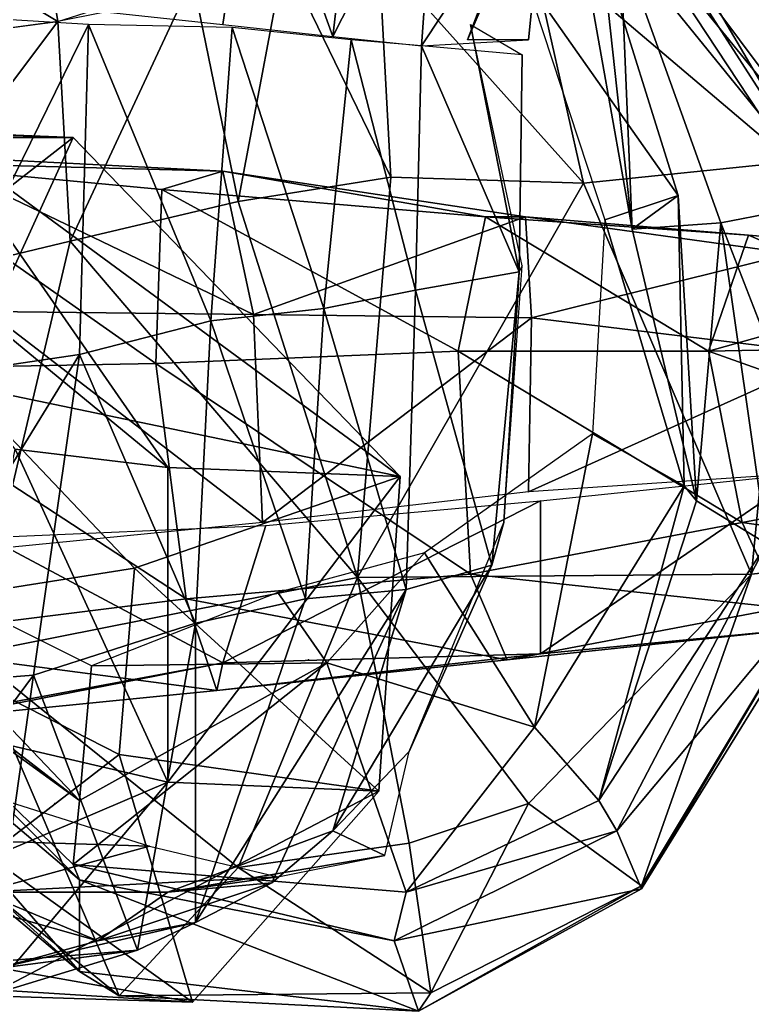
# Model space of a CAD drawing. Extents: x 4.9 to 9.1, y -6.1 to 13.5.
# Drawn here: x 7.68 to 8.079, y 6.852 to 7.393 of the extents above; entities that cross this region are included whole.
import ezdxf

# ---------------------------------------------------------------- set-up
doc = ezdxf.new("R2010")
doc.units = 0
doc.layers.get('0').update_dxf_attribs({"linetype": 'CONTINUOUS'})

msp = doc.modelspace()

# ---------------------------------------------------------------- linework, layer by layer
at = {"color": 0}
for p in [(7.75572, 7.19189, -2.59333), (7.75572, 7.19189, -2.59167), (7.83739, 7.04356, -1.93167), (7.69906, 6.96522, -2.80333)]:
    msp.add_point(p, dxfattribs=at)
for points in [[(7.96739, 7.48189, -1.65167), (7.92406, 7.38189, -1.77833), (7.97239, 7.50856, -1.76167)], [(7.54739, 7.48356, -2.805), (7.68239, 7.50522, -2.88), (7.70072, 7.39189, -2.82)], [(7.77572, 7.40689, -2.83333), (7.70072, 7.39189, -2.82), (7.68239, 7.50522, -2.88)], [(7.71239, 7.39856, -1.15167), (7.79072, 7.39022, -1.33667), (7.80739, 7.50356, -1.32167)], [(7.85072, 7.38356, -1.455), (7.80739, 7.50356, -1.32167), (7.79072, 7.39022, -1.33667)], [(7.80739, 7.50356, -1.32167), (7.85072, 7.38356, -1.455), (7.86406, 7.50022, -1.45)], [(7.90739, 7.49522, -1.535), (7.86406, 7.50022, -1.45), (7.85072, 7.38356, -1.455)], [(7.85072, 7.38356, -1.455), (7.89906, 7.37856, -1.54667), (7.90739, 7.49522, -1.535)], [(7.96739, 7.48189, -1.65167), (7.90739, 7.49522, -1.535), (7.89906, 7.37856, -1.54667)], [(7.70072, 7.39189, -2.82), (7.56572, 7.37356, -2.79667), (7.54739, 7.48356, -2.805)], [(7.89906, 7.37856, -1.54667), (7.95739, 7.38189, -1.65667), (7.96739, 7.48189, -1.65167)], [(7.92406, 7.38189, -1.77833), (7.96739, 7.48189, -1.65167), (7.95739, 7.38189, -1.65667)], [(7.95739, 7.43689, -2.79667), (8.01406, 7.44689, -2.71333), (8.10072, 7.31522, -2.76)], [(8.00739, 7.43522, -2.32833), (8.12239, 7.29356, -2.49667), (8.03239, 7.44689, -2.51667)], [(8.01406, 7.44689, -2.71333), (8.02406, 7.44689, -2.65667), (8.13739, 7.29522, -2.65833)], [(8.13739, 7.29522, -2.65833), (8.10072, 7.31522, -2.76), (8.01406, 7.44689, -2.71333)], [(8.02406, 7.44689, -2.65667), (8.03239, 7.44689, -2.51667), (8.12239, 7.29356, -2.49667)], [(8.12239, 7.29356, -2.49667), (8.13739, 7.29522, -2.65833), (8.02406, 7.44689, -2.65667)], [(7.87572, 7.42856, -2.83333), (7.95739, 7.43689, -2.79667), (7.98739, 7.30356, -2.86667)], [(8.10072, 7.31522, -2.76), (7.98739, 7.30356, -2.86667), (7.95739, 7.43689, -2.79667)], [(7.99739, 7.43022, -2.00667), (8.01406, 7.27856, -2.16333), (7.98572, 7.43689, -2.16167)], [(8.00739, 7.43522, -2.32833), (7.98572, 7.43689, -2.16167), (8.01406, 7.27856, -2.16333)], [(8.01406, 7.27856, -2.16333), (8.06239, 7.28189, -2.31667), (8.00739, 7.43522, -2.32833)], [(8.12239, 7.29356, -2.49667), (8.00739, 7.43522, -2.32833), (8.06239, 7.28189, -2.31667)], [(7.82406, 7.42689, -2.83167), (7.79906, 7.29356, -2.88333), (7.77406, 7.41522, -2.83167)], [(7.82406, 7.42689, -2.83167), (7.88239, 7.30689, -2.89), (7.79906, 7.29356, -2.88333)], [(7.82406, 7.42689, -2.83167), (7.87572, 7.42856, -2.83333), (7.88239, 7.30689, -2.89)], [(7.98739, 7.30356, -2.86667), (7.88239, 7.30689, -2.89), (7.87572, 7.42856, -2.83333)], [(7.95572, 7.41522, -1.81667), (8.03906, 7.29689, -2.01667), (7.99739, 7.43022, -2.00667)], [(8.01406, 7.27856, -2.16333), (7.99739, 7.43022, -2.00667), (8.03906, 7.29689, -2.01667)], [(7.77406, 7.41522, -2.83167), (7.70739, 7.27189, -2.87667), (7.70072, 7.39189, -2.82)], [(7.70739, 7.27189, -2.87667), (7.77406, 7.41522, -2.83167), (7.79906, 7.29356, -2.88333)], [(8.03906, 7.29689, -2.01667), (7.95572, 7.41522, -1.81667), (7.99906, 7.28356, -1.81167)], [(7.71739, 7.39022, -1.16), (7.63239, 7.39522, -1.01), (7.62239, 7.19689, -1.01167)], [(7.70072, 7.39189, -2.82), (7.58906, 7.24356, -2.80667), (7.56239, 7.37356, -2.805)], [(7.58906, 7.24356, -2.80667), (7.70072, 7.39189, -2.82), (7.70739, 7.27189, -2.87667)], [(7.62239, 7.19689, -1.01167), (7.71239, 7.21022, -1.16667), (7.71739, 7.39022, -1.16)], [(7.78406, 7.22856, -1.33), (7.71739, 7.39022, -1.16), (7.71239, 7.21022, -1.16667)], [(7.71739, 7.39022, -1.16), (7.78406, 7.22856, -1.33), (7.79572, 7.38856, -1.33)], [(7.84572, 7.23522, -1.46167), (7.79572, 7.38856, -1.33), (7.78406, 7.22856, -1.33)], [(7.79572, 7.38856, -1.33), (7.84572, 7.23522, -1.46167), (7.86072, 7.38189, -1.45667)], [(7.95239, 7.25522, -1.66), (7.95406, 7.25856, -1.77), (7.92572, 7.39022, -1.775)], [(7.92572, 7.39022, -1.775), (7.95406, 7.37356, -1.65333), (7.95239, 7.25522, -1.66)], [(7.89572, 7.24522, -1.555), (7.86072, 7.38189, -1.45667), (7.84572, 7.23522, -1.46167)], [(7.86072, 7.38189, -1.45667), (7.89572, 7.24522, -1.555), (7.89906, 7.37856, -1.54667)], [(7.95239, 7.25522, -1.66), (7.89906, 7.37856, -1.54667), (7.89572, 7.24522, -1.555)], [(7.89906, 7.37856, -1.54667), (7.95239, 7.25522, -1.66), (7.95406, 7.37356, -1.65333)], [(7.46239, 7.33856, -3.04333), (7.55572, 7.33356, -2.86667), (7.70906, 7.32856, -2.97)], [(7.70906, 7.32856, -2.97), (7.63572, 7.32856, -3.135), (7.46239, 7.33856, -3.04333)], [(7.54239, 7.19856, -2.93667), (7.70906, 7.32856, -2.97), (7.55572, 7.33356, -2.86667)], [(7.70906, 7.32856, -2.97), (7.54239, 7.19856, -2.93667), (7.64739, 7.19356, -3.00333)], [(7.55406, 7.31856, -3.3), (7.63572, 7.32856, -3.135), (7.76072, 7.14856, -3.18667)], [(7.63572, 7.32856, -3.135), (7.70906, 7.32856, -2.97), (7.88739, 7.14356, -2.98833)], [(7.88739, 7.14356, -2.98833), (7.76072, 7.14856, -3.18667), (7.63572, 7.32856, -3.135)], [(7.64739, 7.19356, -3.00333), (7.88739, 7.14356, -2.98833), (7.70906, 7.32856, -2.97)], [(7.76072, 7.14856, -3.18667), (7.67739, 7.15856, -3.315), (7.55406, 7.31856, -3.3)], [(7.79072, 7.31022, -3.58333), (7.62739, 7.31856, -3.63), (7.59739, 7.31522, -3.48667)], [(7.80739, 7.23189, -3.66333), (7.66239, 7.23356, -3.70833), (7.62739, 7.31856, -3.63)], [(7.62739, 7.31856, -3.63), (7.79072, 7.31022, -3.58333), (7.80739, 7.23189, -3.66333)], [(7.75406, 7.20522, -3.385), (7.59739, 7.31522, -3.48667), (7.57906, 7.20189, -3.39333)], [(7.59739, 7.31522, -3.48667), (7.75739, 7.30022, -3.46833), (7.79072, 7.31022, -3.58333)], [(7.59739, 7.31522, -3.48667), (7.75406, 7.20522, -3.385), (7.75739, 7.30022, -3.46833)], [(7.98739, 7.30356, -2.86667), (8.10072, 7.31522, -2.76), (8.07906, 7.09022, -2.79)], [(8.12406, 7.09522, -2.67167), (8.07906, 7.09022, -2.79), (8.10072, 7.31522, -2.76)], [(7.93406, 7.28522, -3.45333), (7.79072, 7.31022, -3.58333), (7.75739, 7.30022, -3.46833)], [(7.95572, 7.28522, -3.54333), (7.80739, 7.23189, -3.66333), (7.79072, 7.31022, -3.58333)], [(7.79072, 7.31022, -3.58333), (7.93406, 7.28522, -3.45333), (7.95572, 7.28522, -3.54333)], [(7.86406, 7.08856, -2.895), (7.79906, 7.29356, -2.88333), (7.88239, 7.30689, -2.89)], [(7.88239, 7.30689, -2.89), (7.98739, 7.30356, -2.86667), (7.86406, 7.08856, -2.895)], [(8.07906, 7.09022, -2.79), (7.86406, 7.08856, -2.895), (7.98739, 7.30356, -2.86667)], [(7.91906, 7.21189, -3.37833), (7.75739, 7.30022, -3.46833), (7.75406, 7.20522, -3.385)], [(7.75739, 7.30022, -3.46833), (7.91906, 7.21189, -3.37833), (7.93406, 7.28522, -3.45333)], [(7.99906, 7.28356, -1.81167), (8.04239, 7.13856, -2.015), (8.03906, 7.29689, -2.01667)], [(8.03906, 7.29689, -2.01667), (8.04906, 7.13022, -2.17167), (8.01406, 7.27856, -2.16333)], [(8.04906, 7.13022, -2.17167), (8.03906, 7.29689, -2.01667), (8.04239, 7.13856, -2.015)], [(7.79906, 7.29356, -2.88333), (7.86406, 7.08856, -2.895), (7.70739, 7.27189, -2.87667)], [(8.06239, 7.28189, -2.31667), (8.13239, 7.10189, -2.48), (8.12239, 7.29356, -2.49667)], [(7.80739, 7.23189, -3.66333), (7.95572, 7.28522, -3.54333), (7.95906, 7.23022, -3.62333)], [(8.05572, 7.21189, -3.37333), (7.93406, 7.28522, -3.45333), (7.91906, 7.21189, -3.37833)], [(8.07739, 7.27522, -3.44), (7.95572, 7.28522, -3.54333), (7.93406, 7.28522, -3.45333)], [(7.93406, 7.28522, -3.45333), (8.05572, 7.21189, -3.37333), (8.07739, 7.27522, -3.44)], [(8.10072, 7.26522, -3.52167), (7.95906, 7.23022, -3.62333), (7.95572, 7.28522, -3.54333)], [(7.95572, 7.28522, -3.54333), (8.07739, 7.27522, -3.44), (8.10072, 7.26522, -3.52167)], [(8.04239, 7.13856, -2.015), (7.99906, 7.28356, -1.81167), (7.99239, 7.16689, -1.81167)], [(8.06239, 7.28189, -2.31667), (8.01406, 7.27856, -2.16333), (8.04906, 7.13022, -2.17167)], [(8.04906, 7.13022, -2.17167), (8.08739, 7.10689, -2.30667), (8.06239, 7.28189, -2.31667)], [(8.13239, 7.10189, -2.48), (8.06239, 7.28189, -2.31667), (8.08739, 7.10689, -2.30667)], [(8.23406, 7.26189, -3.43167), (8.07739, 7.27522, -3.44), (8.05572, 7.21189, -3.37333)], [(8.23406, 7.26189, -3.43167), (8.10072, 7.26522, -3.52167), (8.07739, 7.27522, -3.44)], [(7.70739, 7.27189, -2.87667), (7.65406, 7.04689, -2.83333), (7.58906, 7.24356, -2.80667)], [(7.65406, 7.04689, -2.83333), (7.70739, 7.27189, -2.87667), (7.86406, 7.08856, -2.895)], [(7.95906, 7.23022, -3.62333), (8.10072, 7.26522, -3.52167), (8.12406, 7.21022, -3.59)], [(7.95239, 7.25522, -1.66), (7.94406, 7.11856, -1.79), (7.95406, 7.25856, -1.77)], [(8.05572, 7.21189, -3.37333), (8.21906, 7.21522, -3.355), (8.23406, 7.26189, -3.43167)], [(7.89572, 7.24522, -1.555), (7.93739, 7.09522, -1.67667), (7.95239, 7.25522, -1.66)], [(7.94406, 7.11856, -1.79), (7.95239, 7.25522, -1.66), (7.93739, 7.09522, -1.67667)], [(7.84572, 7.23522, -1.46167), (7.89072, 7.08189, -1.57167), (7.89572, 7.24522, -1.555)], [(7.93739, 7.09522, -1.67667), (7.89572, 7.24522, -1.555), (7.89072, 7.08189, -1.57167)], [(7.81239, 7.11856, -3.69833), (7.66072, 7.10356, -3.74333), (7.66239, 7.23356, -3.70833)], [(7.66239, 7.23356, -3.70833), (7.80739, 7.23189, -3.66333), (7.81239, 7.11856, -3.69833)], [(7.78406, 7.22856, -1.33), (7.83572, 7.07689, -1.47), (7.84572, 7.23522, -1.46167)], [(7.95906, 7.23022, -3.62333), (7.81239, 7.11856, -3.69833), (7.80739, 7.23189, -3.66333)], [(7.89072, 7.08189, -1.57167), (7.84572, 7.23522, -1.46167), (7.83572, 7.07689, -1.47)], [(7.71239, 7.21022, -1.16667), (7.77572, 7.06356, -1.34333), (7.78406, 7.22856, -1.33)], [(7.83572, 7.07689, -1.47), (7.78406, 7.22856, -1.33), (7.77572, 7.06356, -1.34333)], [(7.81239, 7.11856, -3.69833), (7.95906, 7.23022, -3.62333), (7.95739, 7.13522, -3.65)], [(8.12406, 7.21022, -3.59), (7.95739, 7.13522, -3.65), (7.95906, 7.23022, -3.62333)], [(8.05572, 7.21189, -3.37333), (8.23406, 7.14856, -3.37), (8.21906, 7.21522, -3.355)], [(7.60072, 7.02856, -1.01833), (7.68739, 7.03522, -1.16833), (7.71239, 7.21022, -1.16667)], [(7.71239, 7.21022, -1.16667), (7.62239, 7.19689, -1.01167), (7.60072, 7.02856, -1.01833)], [(7.77572, 7.06356, -1.34333), (7.71239, 7.21022, -1.16667), (7.68739, 7.03522, -1.16833)], [(7.75406, 7.20522, -3.385), (7.92572, 7.09022, -3.41), (7.91906, 7.21189, -3.37833)], [(8.07406, 7.11856, -3.39667), (7.91906, 7.21189, -3.37833), (7.92572, 7.09022, -3.41)], [(7.91906, 7.21189, -3.37833), (8.07406, 7.11856, -3.39667), (8.05572, 7.21189, -3.37333)], [(7.95739, 7.13522, -3.65), (8.12406, 7.21022, -3.59), (8.10572, 7.14522, -3.60667)], [(8.23406, 7.14856, -3.37), (8.05572, 7.21189, -3.37333), (8.07406, 7.11856, -3.39667)], [(7.57906, 7.20189, -3.39333), (7.77072, 7.07689, -3.42667), (7.75406, 7.20522, -3.385)], [(7.92572, 7.09022, -3.41), (7.75406, 7.20522, -3.385), (7.77072, 7.07689, -3.42667)], [(7.77072, 7.07689, -3.42667), (7.57906, 7.20189, -3.39333), (7.58406, 7.05356, -3.44333)], [(7.58406, 7.06856, -2.94833), (7.74239, 7.09356, -3.00833), (7.64739, 7.19356, -3.00333)], [(7.88739, 7.14356, -2.98833), (7.64739, 7.19356, -3.00333), (7.74239, 7.09356, -3.00833)], [(7.96072, 7.00689, -2.00833), (7.99239, 7.16689, -1.81167), (7.90072, 7.10189, -1.83)], [(7.99239, 7.16689, -1.81167), (7.96072, 7.00689, -2.00833), (8.04239, 7.13856, -2.015)], [(7.76072, 6.97689, -3.10833), (7.64572, 7.00356, -3.26833), (7.67739, 7.15856, -3.315)], [(7.67739, 7.15856, -3.315), (7.76072, 7.14856, -3.18667), (7.76072, 6.97689, -3.10833)], [(7.88739, 7.14356, -2.98833), (7.76072, 6.97689, -3.10833), (7.76072, 7.14856, -3.18667)], [(8.10739, 7.14522, -3.60667), (7.96406, 7.04689, -3.58333), (7.96406, 7.13022, -3.64333)], [(7.96406, 7.04689, -3.58333), (8.10739, 7.14522, -3.60667), (8.10406, 7.06022, -3.545)], [(8.07406, 7.11856, -3.39667), (8.23906, 7.09522, -3.43), (8.23406, 7.14856, -3.37)], [(7.74239, 7.09356, -3.00833), (7.87572, 6.97189, -2.92667), (7.88739, 7.14356, -2.98833)], [(7.76072, 6.97689, -3.10833), (7.88739, 7.14356, -2.98833), (7.87572, 6.97189, -2.92667)], [(7.99572, 6.96689, -2.165), (8.04239, 7.13856, -2.015), (7.96072, 7.00689, -2.00833)], [(8.04239, 7.13856, -2.015), (7.99572, 6.96689, -2.165), (8.04906, 7.13022, -2.17167)], [(7.96406, 7.13022, -3.64333), (7.79072, 7.04189, -3.62333), (7.81406, 7.11689, -3.695)], [(7.79072, 7.04189, -3.62333), (7.96406, 7.13022, -3.64333), (7.96406, 7.04689, -3.58333)], [(8.08739, 7.10689, -2.30667), (8.04906, 7.13022, -2.17167), (7.99572, 6.96689, -2.165)], [(7.93739, 7.09522, -1.67667), (7.89239, 6.99356, -1.88167), (7.94406, 7.11856, -1.79)], [(7.92572, 7.09022, -3.41), (8.09572, 7.07189, -3.46667), (8.07406, 7.11856, -3.39667)], [(8.23906, 7.09522, -3.43), (8.07406, 7.11856, -3.39667), (8.09572, 7.07189, -3.46667)], [(7.57239, 7.11356, -1.83167), (7.55239, 7.09022, -2.035), (7.71239, 6.96689, -2.01833)], [(7.71239, 6.96689, -2.01833), (7.71906, 7.04022, -1.82167), (7.57239, 7.11356, -1.83167)], [(7.66239, 7.11022, -3.74833), (7.81406, 7.11689, -3.695), (7.79072, 7.04189, -3.62333)], [(7.79072, 7.04189, -3.62333), (7.63739, 7.01189, -3.66333), (7.66239, 7.11022, -3.74833)], [(7.99572, 6.96689, -2.165), (8.00572, 6.95022, -2.31), (8.08739, 7.10689, -2.30667)], [(8.13239, 7.10189, -2.48), (8.08739, 7.10689, -2.30667), (8.00572, 6.95022, -2.31)], [(7.84739, 7.04189, -2.025), (7.90072, 7.10189, -1.83), (7.82072, 7.08022, -1.84333)], [(7.90072, 7.10189, -1.83), (7.84739, 7.04189, -2.025), (7.96072, 7.00689, -2.00833)], [(8.00572, 6.95022, -2.31), (8.01906, 6.91856, -2.485), (8.13239, 7.10189, -2.48)], [(8.12406, 7.09522, -2.67167), (8.13239, 7.10189, -2.48), (8.01906, 6.91856, -2.485)], [(7.58406, 7.06856, -2.94833), (7.73406, 6.99189, -2.96333), (7.74239, 7.09356, -3.00833)], [(7.87572, 6.97189, -2.92667), (7.74239, 7.09356, -3.00833), (7.73406, 6.99189, -2.96333)], [(7.89239, 6.99356, -1.88167), (7.93739, 7.09522, -1.67667), (7.85072, 6.95022, -1.71167)], [(7.89072, 7.08189, -1.57167), (7.85072, 6.95022, -1.71167), (7.93739, 7.09522, -1.67667)], [(8.01906, 6.91856, -2.485), (8.01906, 6.92022, -2.67667), (8.12406, 7.09522, -2.67167)], [(8.07906, 7.09022, -2.79), (8.12406, 7.09522, -2.67167), (8.01906, 6.92022, -2.67667)], [(7.55572, 7.08022, -2.175), (7.71239, 6.96689, -2.01833), (7.55239, 7.09022, -2.035)], [(7.86406, 7.08856, -2.895), (7.79906, 6.93022, -2.805), (7.65406, 7.04689, -2.83333)], [(7.77072, 7.07689, -3.42667), (7.94572, 7.04356, -3.495), (7.92572, 7.09022, -3.41)], [(7.86406, 7.08856, -2.895), (7.89239, 6.94356, -2.805), (7.79906, 6.93022, -2.805)], [(7.86406, 7.08856, -2.895), (8.07906, 7.09022, -2.79), (7.95739, 6.96522, -2.80667)], [(7.86406, 7.08856, -2.895), (7.95739, 6.96522, -2.80667), (7.89239, 6.94356, -2.805)], [(8.09572, 7.07189, -3.46667), (7.92572, 7.09022, -3.41), (7.94572, 7.04356, -3.495)], [(8.01906, 6.92022, -2.67667), (7.95739, 6.96522, -2.80667), (8.07906, 7.09022, -2.79)], [(7.55572, 7.08022, -2.175), (7.54739, 7.06356, -2.32833), (7.71239, 6.92356, -2.305)], [(7.71239, 6.96689, -2.01833), (7.55572, 7.08022, -2.175), (7.70906, 6.93189, -2.16167)], [(7.71239, 6.92356, -2.305), (7.70906, 6.93189, -2.16167), (7.55572, 7.08022, -2.175)], [(7.84739, 7.04189, -2.025), (7.82072, 7.08022, -1.84333), (7.71906, 7.04022, -1.82167)], [(7.77572, 6.90022, -1.49833), (7.81739, 6.92189, -1.605), (7.89072, 7.08189, -1.57167)], [(7.89072, 7.08189, -1.57167), (7.83572, 7.07689, -1.47), (7.77572, 6.90022, -1.49833)], [(7.85072, 6.95022, -1.71167), (7.89072, 7.08189, -1.57167), (7.81739, 6.92189, -1.605)], [(7.58406, 7.05356, -3.44333), (7.78739, 7.02689, -3.52), (7.77072, 7.07689, -3.42667)], [(7.94572, 7.04356, -3.495), (7.77072, 7.07689, -3.42667), (7.78739, 7.02689, -3.52)], [(7.77572, 7.06356, -1.34333), (7.77572, 6.90022, -1.49833), (7.83572, 7.07689, -1.47)], [(7.94572, 7.04356, -3.495), (8.10406, 7.06022, -3.545), (8.09572, 7.07189, -3.46667)], [(7.54739, 7.06356, -2.32833), (7.53906, 7.03022, -2.51167), (7.71239, 6.87356, -2.49)], [(7.71239, 6.87356, -2.49), (7.71239, 6.92356, -2.305), (7.54739, 7.06356, -2.32833)], [(7.58406, 7.06856, -2.94833), (7.66239, 6.93689, -2.88333), (7.73406, 6.99189, -2.96333)], [(7.68739, 7.03522, -1.16833), (7.74406, 6.88522, -1.36667), (7.77572, 7.06356, -1.34333)], [(7.77572, 6.90022, -1.49833), (7.77572, 7.06356, -1.34333), (7.74406, 6.88522, -1.36667)], [(8.10406, 7.06022, -3.545), (7.94572, 7.04356, -3.495), (7.96406, 7.04689, -3.58333)], [(7.78739, 7.02689, -3.52), (7.58406, 7.05356, -3.44333), (7.62072, 7.01022, -3.57)], [(7.65406, 7.04689, -2.83333), (7.73406, 6.86022, -2.68), (7.54572, 7.01356, -2.65667)], [(7.79072, 7.04189, -3.62333), (7.62072, 7.01022, -3.57), (7.63739, 7.01189, -3.66333)], [(7.62072, 7.01022, -3.57), (7.79072, 7.04189, -3.62333), (7.78739, 7.02689, -3.52)], [(7.73406, 6.86022, -2.68), (7.65406, 7.04689, -2.83333), (7.79906, 6.93022, -2.805)], [(7.70906, 6.93189, -2.16167), (7.84739, 7.04189, -2.025), (7.71239, 6.96689, -2.01833)], [(7.84739, 7.04189, -2.025), (7.70906, 6.93189, -2.16167), (7.89072, 6.91689, -2.15333)], [(7.71906, 7.04022, -1.82167), (7.71239, 6.96689, -2.01833), (7.84739, 7.04189, -2.025)], [(7.96406, 7.04689, -3.58333), (7.78739, 7.02689, -3.52), (7.79072, 7.04189, -3.62333)], [(7.78739, 7.02689, -3.52), (7.96406, 7.04689, -3.58333), (7.94572, 7.04356, -3.495)], [(7.89072, 6.91689, -2.15333), (7.96072, 7.00689, -2.00833), (7.84739, 7.04189, -2.025)], [(7.55239, 6.85356, -1.04833), (7.66239, 6.86022, -1.19667), (7.68739, 7.03522, -1.16833)], [(7.68739, 7.03522, -1.16833), (7.60072, 7.02856, -1.01833), (7.55239, 6.85356, -1.04833)], [(7.74406, 6.88522, -1.36667), (7.68739, 7.03522, -1.16833), (7.66239, 6.86022, -1.19667)], [(7.54572, 7.01356, -2.65667), (7.71239, 6.87356, -2.49), (7.53906, 7.03022, -2.51167)], [(7.71239, 6.87356, -2.49), (7.54572, 7.01356, -2.65667), (7.73406, 6.86022, -2.68)], [(7.96072, 7.00689, -2.00833), (7.89072, 6.91689, -2.15333), (7.99572, 6.96689, -2.165)], [(7.76072, 6.97689, -3.10833), (7.53406, 6.88022, -3.18), (7.64572, 7.00356, -3.26833)], [(7.85072, 6.95022, -1.71167), (7.87906, 6.93689, -2.045), (7.89239, 6.99356, -1.88167)], [(7.59572, 6.94689, -1.83833), (7.59739, 6.99022, -2.00833), (7.75072, 6.94189, -2.10833)], [(7.77406, 6.85689, -2.78667), (7.73406, 6.99189, -2.96333), (7.66239, 6.93689, -2.88333)], [(7.73406, 6.99189, -2.96333), (7.77406, 6.85689, -2.78667), (7.87572, 6.97189, -2.92667)], [(7.53406, 6.88022, -3.18), (7.76072, 6.97689, -3.10833), (7.66239, 6.86022, -2.98333)], [(7.87572, 6.97189, -2.92667), (7.66239, 6.86022, -2.98333), (7.76072, 6.97689, -3.10833)], [(7.66239, 6.86022, -2.98333), (7.87572, 6.97189, -2.92667), (7.77406, 6.85689, -2.78667)], [(8.00572, 6.95022, -2.31), (7.99572, 6.96689, -2.165), (7.89072, 6.91689, -2.15333)], [(7.90406, 6.86189, -2.67667), (7.89239, 6.94356, -2.805), (7.95739, 6.96522, -2.80667)], [(7.95739, 6.96522, -2.80667), (8.01906, 6.92022, -2.67667), (7.90406, 6.86189, -2.67667)], [(7.87906, 6.93689, -2.045), (7.85072, 6.95022, -1.71167), (7.76072, 6.91689, -1.75667)], [(7.81739, 6.92189, -1.605), (7.76072, 6.91689, -1.75667), (7.85072, 6.95022, -1.71167)], [(7.89072, 6.91689, -2.15333), (7.88406, 6.89022, -2.29667), (8.00572, 6.95022, -2.31)], [(8.01906, 6.91856, -2.485), (8.00572, 6.95022, -2.31), (7.88406, 6.89022, -2.29667)], [(7.75072, 6.94189, -2.10833), (7.65906, 6.91689, -1.81167), (7.59572, 6.94689, -1.83833)], [(7.65906, 6.91689, -1.81167), (7.75072, 6.94189, -2.10833), (7.82072, 6.92522, -2.085)], [(7.90406, 6.86189, -2.67667), (7.79906, 6.93022, -2.805), (7.89239, 6.94356, -2.805)], [(7.66239, 6.93689, -2.88333), (7.61406, 6.88522, -2.645), (7.77406, 6.85689, -2.78667)], [(7.76072, 6.91689, -1.75667), (7.82072, 6.92522, -2.085), (7.87906, 6.93689, -2.045)], [(7.88406, 6.89022, -2.29667), (7.89072, 6.91689, -2.15333), (7.70906, 6.93189, -2.16167)], [(7.70906, 6.93189, -2.16167), (7.71239, 6.92356, -2.305), (7.88406, 6.89022, -2.29667)], [(7.79906, 6.93022, -2.805), (7.90406, 6.86189, -2.67667), (7.73406, 6.86022, -2.68)], [(7.65906, 6.91689, -1.81167), (7.72239, 6.89022, -1.65333), (7.59906, 6.92522, -1.69333)], [(7.66739, 6.87522, -1.53667), (7.59906, 6.92522, -1.69333), (7.72239, 6.89022, -1.65333)], [(7.82072, 6.92522, -2.085), (7.76072, 6.91689, -1.75667), (7.65906, 6.91689, -1.81167)], [(7.89739, 6.85189, -2.48167), (7.88406, 6.89022, -2.29667), (7.71239, 6.92356, -2.305)], [(7.71239, 6.92356, -2.305), (7.71239, 6.87356, -2.49), (7.89739, 6.85189, -2.48167)], [(7.76072, 6.91689, -1.75667), (7.81739, 6.92189, -1.605), (7.72239, 6.89022, -1.65333)], [(7.77572, 6.90022, -1.49833), (7.72239, 6.89022, -1.65333), (7.81739, 6.92189, -1.605)], [(7.88406, 6.89022, -2.29667), (7.89739, 6.85189, -2.48167), (8.01906, 6.91856, -2.485)], [(8.01906, 6.92022, -2.67667), (8.01906, 6.91856, -2.485), (7.89739, 6.85189, -2.48167)], [(7.89739, 6.85189, -2.48167), (7.90406, 6.86189, -2.67667), (8.01906, 6.92022, -2.67667)], [(7.72239, 6.89022, -1.65333), (7.65906, 6.91689, -1.81167), (7.76072, 6.91689, -1.75667)], [(7.72239, 6.89022, -1.65333), (7.77572, 6.90022, -1.49833), (7.66739, 6.87522, -1.53667)], [(7.74406, 6.88522, -1.36667), (7.66739, 6.87522, -1.53667), (7.77572, 6.90022, -1.49833)], [(7.48072, 6.87522, -2.83833), (7.77406, 6.85689, -2.78667), (7.61406, 6.88522, -2.645)], [(7.66739, 6.87522, -1.53667), (7.74406, 6.88522, -1.36667), (7.59906, 6.87356, -1.42)], [(7.66239, 6.86022, -1.19667), (7.59906, 6.87356, -1.42), (7.74406, 6.88522, -1.36667)], [(7.77406, 6.85689, -2.78667), (7.48072, 6.87522, -2.83833), (7.66239, 6.86022, -2.98333)], [(7.73406, 6.86022, -2.68), (7.89739, 6.85189, -2.48167), (7.71239, 6.87356, -2.49)], [(7.89739, 6.85189, -2.48167), (7.73406, 6.86022, -2.68), (7.90406, 6.86189, -2.67667)]]:
    msp.add_3dface(points, dxfattribs=at)

doc.saveas('drawing.dxf')
